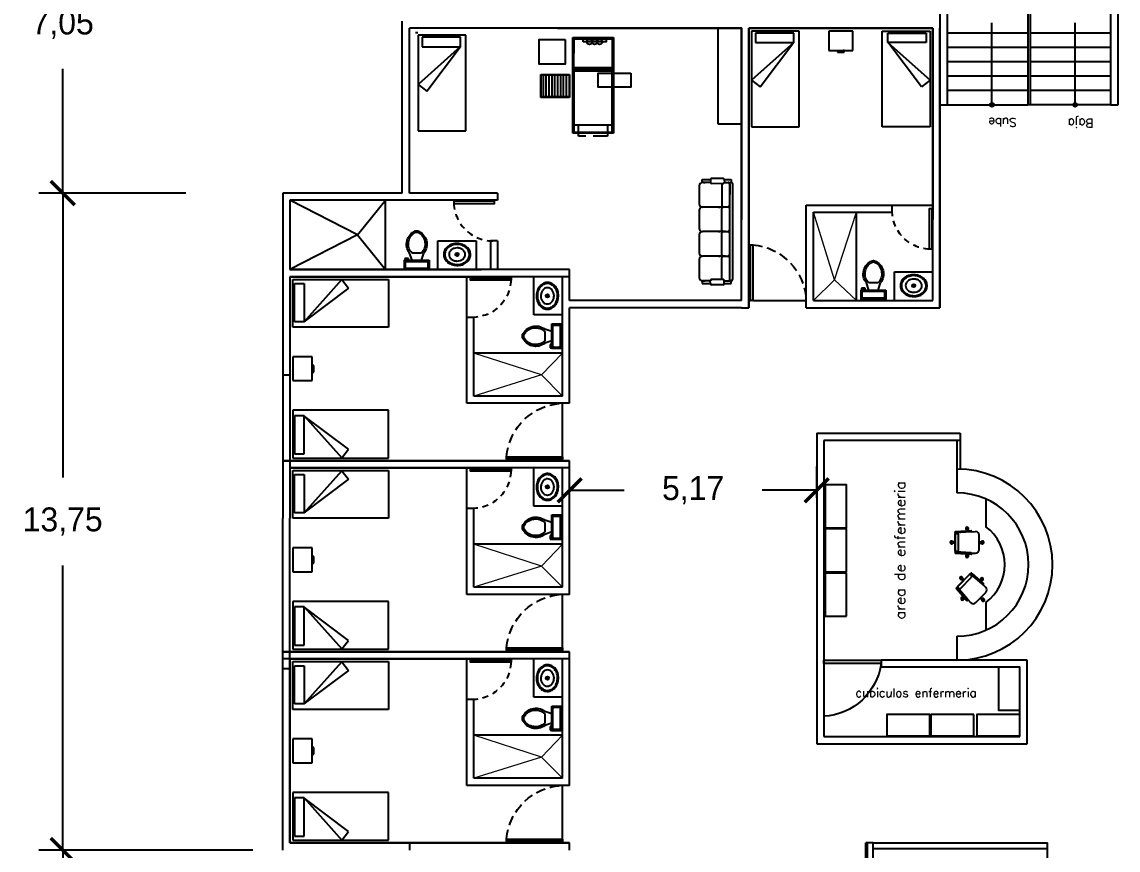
# Model space of a CAD drawing. Header units: millimetres. Extents: x -1615 to -538, y 177 to 397.
# Drawn here: x -1143.94 to -1121.01, y 237.26 to 254.6 of the extents above; entities that cross this region are included whole.
import ezdxf
from ezdxf.enums import TextEntityAlignment as Align

# ---------------------------------------------------------------- set-up
doc = ezdxf.new("R2010")
doc.units = ezdxf.units.MM
for name, pattern in [('HIDDEN', [0.375, 0.25, -0.125]), ('HIDDEN2', [0.1875, 0.125, -0.0625]), ('OCULTA2', [0.3, 0.2, -0.1])]:
    doc.linetypes.add(name, pattern=pattern)
for name, color, linetype in [('AUX', 8, 'Continuous'), ('CYAN', 4, 'Continuous'), ('ESCALERAS', 3, 'Continuous'), ('LOCALES', 2, 'Continuous'), ('MOB', 7, 'Continuous'), ('MUEB', 251, 'Continuous'), ('MUEBLES', 9, 'Continuous'), ('MURETE', 2, 'Continuous'), ('MUROS', 1, 'Continuous'), ('PTA', 2, 'Continuous'), ('TEX', 2, 'Continuous'), ('VENT', 4, 'Continuous'), ('VENTANAS', 4, 'Continuous')]:
    doc.layers.add(name, color=color, linetype=linetype)
doc.layers.add('venpu', color=7, linetype='Continuous', lineweight=15)
doc.styles.add('ROMANS', font='ROMANS.shx')
doc.styles.get("Standard").update_dxf_attribs({"font": 'stylu.ttf'})
doc.dimstyles.new('ISO-25', dxfattribs={"dimtxt": 0.5, "dimasz": 0.5, "dimexe": 0.5, "dimexo": 0.625, "dimtad": 0, "dimtih": 1, "dimtoh": 1, "dimtxsty": 'Standard', "dimblk": 'ARCHTICK', "dimcen": 2.5, "dimadec": 0, "dimazin": 0, "dimtfac": 1, "dimtmove": 0, "dimatfit": 3, "dimfxl": 0, "dimarcsym": 0})

# ---------------------------------------------------------------- blocks, each defined once
blk = doc.blocks.new('SILLA-1')
for p, q in [((-0.1, 0.244), (-0.189, 0.252)), ((-0.108, 0.254), (-0.108, 0.256)), ((-0.093, 0.239), (0.228, 0.195)), ((0.23, 0.225), (-0.091, 0.269)), ((-0.024, 0.26), (-0.021, 0.302)), ((-0.021, 0.302), (0.009, 0.3)), ((-0.017, 0.259), (-0.014, 0.302)), ((-0.002, 0.256), (0.001, 0.301)), ((0.006, 0.255), (0.009, 0.3)), ((-0.346, 0.052), (-0.348, 0.022)), ((-0.28, 0.024), (-0.348, 0.029)), ((-0.28, 0.017), (-0.348, 0.022)), ((-0.279, 0.04), (-0.347, 0.044)), ((-0.278, 0.047), (-0.346, 0.052)), ((-0.269, 0.182), (-0.29, -0.118)), ((0.167, 0.167), (0.144, -0.162)), ((0.217, 0.183), (0.188, 0.185)), ((0.213, -0.167), (0.236, 0.162)), ((0.215, -0.18), (0.24, 0.174)), ((0.228, 0.005), (0.296, 0)), ((0.229, 0.012), (0.297, 0.007)), ((0.239, 0.204), (0.239, 0.214)), ((0.297, 0.007), (0.295, -0.022)), ((-0.131, -0.202), (-0.22, -0.198)), ((-0.14, -0.211), (-0.14, -0.214)), ((0.199, -0.228), (-0.125, -0.228)), ((-0.123, -0.199), (0.201, -0.199)), ((-0.058, -0.228), (-0.06, -0.271)), ((-0.05, -0.228), (-0.053, -0.272)), ((-0.035, -0.228), (-0.038, -0.273)), ((-0.027, -0.228), (-0.031, -0.273)), ((0.192, -0.186), (0.163, -0.184)), ((0.21, -0.209), (0.21, -0.219)), ((0.227, -0.01), (0.295, -0.015)), ((0.227, -0.018), (0.295, -0.022)), ((-0.06, -0.271), (-0.031, -0.273))]:
    blk.add_line(p, q)
for points in [[(-0.376, 0.054), (-0.378, 0.024)], [(-0.278, 0.047), (-0.28, 0.017)], [(0.229, 0.012), (0.227, -0.018)]]:
    blk.add_lwpolyline(points)
for centre, radius, start, end in [((-0.194, 0.177), 0.075, 86.0766, 176.0766), ((-0.092, 0.253), 0.016, 86.0766, 176.0766), ((-0.092, 0.255), 0.016, 176.0766, 266.0766), ((-0.006, 0.301), 0.03, 296.0766, 236.0766), ((-0.006, 0.301), 0.0102, 356.0766, 176.0766), ((-0.347, 0.037), 0.03, 26.0766, 326.0766), ((-0.347, 0.037), 0.0102, 86.0766, 266.0766), ((0.187, 0.165), 0.02, 86.0766, 176.0766), ((0.216, 0.163), 0.02, 356.0766, 86.0766), ((0.218, 0.174), 0.0215, 359.1541, 79.6333), ((0.229, 0.205), 0.01, 266.0766, 356.0766), ((0.229, 0.215), 0.01, 356.0766, 86.0766), ((0.296, -0.007), 0.03, 206.0766, 146.0766), ((0.296, -0.007), 0.0102, 266.0766, 86.0766), ((-0.215, -0.123), 0.075, 176.0766, 266.0766), ((-0.124, -0.215), 0.016, 86.0766, 176.0766), ((-0.124, -0.212), 0.016, 176.0766, 266.0766), ((0.164, -0.164), 0.02, 176.0766, 266.0766), ((0.193, -0.166), 0.02, 266.0766, 356.0766), ((0.194, -0.177), 0.0215, 272.5199, 352.9991), ((0.2, -0.218), 0.01, 266.0766, 356.0766), ((0.2, -0.209), 0.01, 356.0766, 86.0766), ((-0.045, -0.272), 0.03, 116.0766, 56.0766), ((-0.045, -0.272), 0.0102, 176.0766, 356.0766)]:
    blk.add_arc(centre, radius, start, end)
blk = doc.blocks.new('Sink - Oval top')
for p, q in [((-1, 0), (1, 0)), ((0, 1), (0, -1))]:
    blk.add_line(p, q)
at = {"linetype": 'Continuous'}
for points in [[(-12.2, 0.4, 0.117634), (-11.5, -3.4, 0.104469), (-8.9, -6.8, 0.090016), (-5.1, -9.1, 0.08192), (-0.3, -10, 0.08192), (4.5, -9.4, 0.090016), (8.4, -7.4, 0.104469), (11.2, -4.1, 0.117634), (12.2, -0.4, 0.117634), (11.5, 3.4, 0.104469), (8.9, 6.8, 0.090016), (5.1, 9.1, 0.08192), (0.3, 10, 0.08192), (-4.5, 9.4, 0.090016), (-8.4, 7.4, 0.104469), (-11.2, 4.1, 0.117634)], [(-11.3, 0.2, 0.118622), (-10.5, -3.3, 0.104678), (-8.1, -6.4, 0.089562), (-4.5, -8.4, 0.081185), (-0.1, -9.2, 0.081185), (4.3, -8.5, 0.089562), (7.9, -6.6, 0.104678), (10.4, -3.5, 0.118622), (11.3, -0.2, 0.118622), (10.5, 3.3, 0.104678), (8.1, 6.4, 0.089562), (4.5, 8.4, 0.081185), (0.1, 9.2, 0.081185), (-4.3, 8.5, 0.089562), (-7.9, 6.6, 0.104678), (-10.4, 3.5, 0.118622)], [(-7.4, 0.1, 0.118283), (-6.9, -2.2, 0.104607), (-5.3, -4.2, 0.089718), (-3, -5.5, 0.081436), (-0.1, -6, 0.081436), (2.8, -5.6, 0.089718), (5.2, -4.3, 0.104607), (6.9, -2.3, 0.118283), (7.4, -0.1, 0.118283), (6.9, 2.2, 0.104607), (5.3, 4.2, 0.089718), (3, 5.5, 0.081436), (0.1, 6, 0.081436), (-2.8, 5.6, 0.089718), (-5.2, 4.3, 0.104607), (-6.9, 2.3, 0.118283)]]:
    blk.add_lwpolyline(points, format="xyb", close=True, dxfattribs=at)
for radius in [1.5, 1]:
    blk.add_circle((0, 0), radius)
blk = doc.blocks.new('Toilet - top')
for p, q in [((-10, -8.5), (-8, -8.5)), ((-10, -9.5), (-10, -8.5)), ((-8, -8.5), (-8, -8)), ((-7, -8), (-7, -9.5)), ((-4, -8), (-6, -14)), ((4, -8), (6, -14)), ((9.5, -6), (9.5, -2)), ((-7, -9.5), (-10, -9.5)), ((4, -14), (-4, -14))]:
    blk.add_line(p, q)
blk.add_lwpolyline([(10.5, -8), (10.5, 0), (-10.5, 0), (-10.5, -8)], close=True)
for points in [[(-9.5, -2), (-9.5, -6)], [(8.5, -1), (-8.5, -1)], [(-8.5, -7), (8.5, -7)]]:
    blk.add_lwpolyline(points)
for centre, radius, start, end in [((-8.62, -1.88), 0.884, 81.8699, 188.1301), ((-8.62, -6.12), 0.884, 171.8699, 278.1301), ((8.62, -1.88), 0.884, 351.8699, 98.1301), ((8.62, -6.12), 0.884, 261.8699, 8.1301), ((3.52, -21.58), 12.17, 141.46911, 247.97143), ((4.2, -21.82), 11.33, 136.36773, 238.94682), ((-3.52, -21.58), 12.17, 292.02843, 38.53071), ((-4.2, -21.82), 11.33, 301.05301, 43.63209), ((0, -27.88), 4, 245.73182, 294.26817), ((0, -29), 4, 254.86053, 285.13947)]:
    blk.add_arc(centre, radius, start, end)
blk = doc.blocks.new('A$C3FDD2C79')
at = {"layer": 'VENT'}
blk.add_line((0, 0.02), (0, 0), dxfattribs=at)
blk.add_lwpolyline([(0, 0.02), (0.85, 0.02), (0.85, 0.07), (0, 0.07)], close=True, dxfattribs=at)
at = {"layer": 'VENT', "linetype": 'HIDDEN2'}
blk.add_arc((0.035, 0.036), 0.815, 2.3785, 92.4407, dxfattribs=at)
blk = doc.blocks.new('A$C42181B83')
at = {"layer": 'VENT'}
blk.add_line((0, 0), (0, 0.03), dxfattribs=at)
blk.add_lwpolyline([(0, 0.03), (1.17, 0.03), (1.17, 0.08), (0, 0.08)], close=True, dxfattribs=at)
at = {"layer": 'VENT', "linetype": 'OCULTA2'}
blk.add_arc((-0.051, -0.024), 1.225, 4.8759, 87.6257, dxfattribs=at)
blk = doc.blocks.new('MESEXP')
for p, q in [((-0.825, -0.35), (-0.825, 0.35)), ((-0.825, 0.35), (0.825, 0.35)), ((-0.679, 0.35), (-0.679, -0.35)), ((0.825, 0.35), (0.825, -0.35)), ((0.825, -0.35), (-0.825, -0.35))]:
    blk.add_line(p, q)
at = {"linetype": 'HIDDEN'}
blk.add_lwpolyline([(-0.679, -0.25), (-0.879, -0.25), (-0.879, 0.25), (-0.679, 0.25)], dxfattribs=at)
for points in [[(-0.805, -0.33), (0.245, -0.33), (0.245, 0.33), (-0.805, 0.33)], [(0.305, -0.33), (0.305, 0.33), (0.805, 0.33), (0.805, -0.33)], [(0.754, 0.174), (0.822, 0.174), (0.822, -0.224), (0.754, -0.224)]]:
    blk.add_lwpolyline(points, close=True)
blk.add_lwpolyline([(0.285, -0.35), (0.265, -0.35), (0.265, 0.35), (0.285, 0.35), (0.285, -0.35)])
for centre in [(0.754, 0.063), (0.754, -0.025), (0.754, -0.113)]:
    blk.add_circle(centre, 0.046)
blk = doc.blocks.new('3520105')
at = {"layer": 'MOB'}
for p, q in [((-0.195, -0.262), (-0.195, 0.238)), ((-0.195, 0.238), (0.205, 0.238)), ((-0.185, -0.002), (-0.185, 0.228)), ((-0.185, 0.228), (0.195, 0.228)), ((0.195, 0.198), (-0.185, 0.198)), ((0.195, 0.228), (0.195, -0.002)), ((0.205, 0.238), (0.205, -0.262)), ((0.195, 0.148), (-0.185, 0.148)), ((0.195, 0.098), (-0.185, 0.098)), ((0.195, 0.048), (-0.185, 0.048)), ((0.195, -0.002), (-0.185, -0.002)), ((-0.185, -0.252), (-0.185, -0.022)), ((0.195, -0.052), (-0.185, -0.052)), ((0.195, -0.102), (-0.185, -0.102)), ((0.195, -0.152), (-0.185, -0.152)), ((0.195, -0.022), (0.195, -0.252)), ((0.205, -0.002), (0.205, -0.002)), ((0.205, -0.022), (0.205, -0.022)), ((0.205, -0.262), (-0.195, -0.262)), ((0.195, -0.202), (-0.185, -0.202)), ((0.195, -0.252), (-0.185, -0.252))]:
    blk.add_line(p, q, dxfattribs=at)
blk = doc.blocks.new('SILLON4')
at = {"layer": 'MOB'}
for p, q in [((0.609, 1.016), (0.262, 0.867)), ((0.719, 0.998), (0.696, 0.988)), ((0.706, 0.964), (0.699, 0.98)), ((0.763, 0.83), (0.706, 0.964)), ((0.706, 0.964), (0.72, 0.932)), ((0.763, 0.83), (0.706, 0.964)), ((0.719, 0.998), (0.751, 1.012)), ((0.751, 1.012), (0.818, 0.854)), ((0.136, 0.814), (-0.211, 0.665)), ((0.414, 0.34), (0.226, 0.778)), ((0.436, 0.289), (0.226, 0.777)), ((0.844, 0.576), (0.75, 0.797)), ((0.818, 0.854), (0.763, 0.83)), ((0.947, 0.62), (0.852, 0.84)), ((-0.337, 0.611), (-0.684, 0.462)), ((-0.059, 0.137), (-0.247, 0.575)), ((0.358, 0.471), (0.37, 0.443)), ((0.825, 0.6), (0.415, 0.424)), ((0.933, 0.586), (0.878, 0.562)), ((0.878, 0.562), (0.909, 0.492)), ((0.909, 0.491), (0.936, 0.428)), ((0.933, 0.586), (0.991, 0.452)), ((-0.81, 0.408), (-1.156, 0.26)), ((-0.81, 0.408), (-1.156, 0.26)), ((0.922, 0.396), (-0.922, -0.396)), ((-0.684, 0.29), (-0.72, 0.372)), ((-0.531, -0.066), (-0.696, 0.317)), ((-0.115, 0.268), (-0.103, 0.24)), ((0.898, 0.451), (-0.061, 0.038)), ((0.352, 0.398), (-0.058, 0.222)), ((0.397, 0.38), (0.436, 0.29)), ((0.891, 0.446), (0.481, 0.271)), ((0.991, 0.452), (0.936, 0.428)), ((-1.219, 0.167), (-1.251, 0.154)), ((-1.251, 0.154), (-1.183, -0.004)), ((-1.219, 0.167), (-1.196, 0.177)), ((-1.185, 0.154), (-1.192, 0.169)), ((-1.157, 0.087), (-1.192, 0.169)), ((-1.128, 0.02), (-1.185, 0.154)), ((-1.185, 0.154), (-1.172, 0.121)), ((-1.183, -0.004), (-1.128, 0.02)), ((-1, -0.214), (-1.094, 0.006)), ((-0.041, 0.047), (-0.945, -0.341)), ((-0.588, 0.065), (-0.576, 0.037)), ((-0.121, 0.195), (-0.531, 0.019)), ((-0.076, 0.177), (-0.037, 0.087)), ((-1.102, -0.258), (-1.197, -0.038)), ((-0.594, -0.008), (-1.013, -0.188)), ((-0.549, -0.026), (-0.51, -0.116)), ((-0.464, -0.135), (-0.534, -0.165)), ((-1.068, -0.272), (-1.013, -0.248)), ((-1.068, -0.272), (-1.011, -0.406)), ((-1.013, -0.248), (-0.955, -0.383)), ((-1.012, -0.251), (-0.979, -0.328)), ((-1.011, -0.406), (-0.956, -0.382)), ((-0.956, -0.382), (-0.959, -0.375))]:
    blk.add_line(p, q, dxfattribs=at)
for centre, radius, start, end in [((0.636, 0.953), 0.0686, 23.2236, 113.2236), ((0.163, 0.751), 0.0686, 23.2236, 113.2236), ((0.163, 0.751), 0.0686, 23.2236, 113.2236), ((0.289, 0.804), 0.0686, 113.2236, 203.2236), ((0.773, 0.807), 0.0257, 113.2236, 203.2236), ((0.829, 0.83), 0.0257, 23.2236, 113.2236), ((-0.656, 0.399), 0.0686, 113.2236, 203.2236), ((-0.31, 0.548), 0.0686, 23.2236, 113.2236), ((-0.31, 0.548), 0.0686, 23.2236, 113.2236), ((-0.184, 0.602), 0.0686, 113.2236, 203.2236), ((0.868, 0.586), 0.0257, 203.2236, 293.2236), ((0.877, 0.478), 0.0343, 293.2236, 23.2236), ((0.923, 0.61), 0.0257, 293.2236, 23.2236), ((-1.129, 0.197), 0.0686, 113.2236, 203.2236), ((-0.783, 0.345), 0.0686, 23.2236, 113.2236), ((-0.783, 0.345), 0.0686, 23.2236, 113.2236), ((0.365, 0.366), 0.0343, 23.2236, 113.2236), ((0.429, 0.392), 0.0343, 113.2236, 203.2236), ((0.404, 0.276), 0.0343, 293.2236, 23.2236), ((0.467, 0.302), 0.0343, 203.2236, 293.2236), ((0.908, 0.427), 0.0257, 23.2236, 113.2236), ((0.912, 0.419), 0.0257, 293.2236, 23.2236), ((-1.118, -0.004), 0.0257, 23.2236, 113.2236), ((-0.517, -0.012), 0.0343, 113.2236, 203.2236), ((-0.107, 0.163), 0.0343, 23.2236, 113.2236), ((-0.044, 0.19), 0.0343, 113.2236, 203.2236), ((-0.069, 0.073), 0.0343, 293.2236, 23.2236), ((-0.006, 0.1), 0.0343, 203.2236, 293.2236), ((-1.173, -0.028), 0.0257, 113.2236, 203.2236), ((-1.023, -0.224), 0.0257, 293.2236, 23.2236), ((-0.58, -0.039), 0.0343, 23.2236, 113.2236), ((-0.541, -0.13), 0.0343, 293.2236, 23.2236), ((-0.478, -0.103), 0.0343, 203.2236, 293.2236), ((-1.078, -0.248), 0.0257, 203.2236, 293.2236), ((-0.955, -0.318), 0.0257, 203.2236, 293.2236), ((-0.935, -0.365), 0.0257, 113.2236, 203.2236), ((-0.932, -0.372), 0.0257, 203.2236, 293.2236)]:
    blk.add_arc(centre, radius, start, end, dxfattribs=at)
blk = doc.blocks.new('A$C63B07002')
at = {"layer": 'MOB', "xscale": -1, "rotation": 51.18713273036943}
blk.add_blockref('SILLON4', (1.259, 0.489), dxfattribs=at)
blk = doc.blocks.new('_ArchTick')
at = {"color": 0, "linetype": 'ByBlock', "const_width": 0.15}
blk.add_lwpolyline([(-0.5, -0.5), (0.5, 0.5)], dxfattribs=at)
blk = doc.blocks.new('*D288')
at = {"color": 0, "lineweight": -2}
for p, q in [((-1143.307, 258.064), (-1143.589, 258.064)), ((-1143.089, 258.064), (-1143.089, 255.461)), ((-1143.089, 251.014), (-1143.089, 253.617)), ((-1140.514, 251.014), (-1143.589, 251.014))]:
    blk.add_line(p, q, dxfattribs=at)
at = {"layer": 'Defpoints', "color": 0}
for p in [(-1142.682, 258.064), (-1143.089, 251.014), (-1139.889, 251.014)]:
    blk.add_point(p, dxfattribs=at)
at = {"color": 0, "lineweight": -2, "xscale": 0.5, "yscale": 0.5, "zscale": 0.5}
for p, rotation in [((-1143.089, 258.064), 90), ((-1143.089, 251.014), 270)]:
    blk.add_blockref('_ArchTick', p, dxfattribs=dict(at, rotation=rotation))
at = {"color": 0, "insert": (-1143.089, 254.539), "char_height": 0.5, "attachment_point": 5}
blk.add_mtext('7,05', dxfattribs=at)
blk = doc.blocks.new('*D289')
at = {"color": 0, "lineweight": -2}
for p, q in [((-1140.514, 251.014), (-1143.589, 251.014)), ((-1143.089, 251.014), (-1143.089, 245.059)), ((-1143.089, 237.264), (-1143.089, 243.219)), ((-1139.11, 237.264), (-1143.589, 237.264))]:
    blk.add_line(p, q, dxfattribs=at)
at = {"layer": 'Defpoints', "color": 0}
for p in [(-1139.889, 251.014), (-1143.089, 237.264), (-1138.485, 237.264)]:
    blk.add_point(p, dxfattribs=at)
at = {"color": 0, "lineweight": -2, "xscale": 0.5, "yscale": 0.5, "zscale": 0.5}
for p, rotation in [((-1143.089, 251.014), 90), ((-1143.089, 237.264), 270)]:
    blk.add_blockref('_ArchTick', p, dxfattribs=dict(at, rotation=rotation))
at = {"color": 0, "insert": (-1143.089, 244.139), "char_height": 0.5, "attachment_point": 5}
blk.add_mtext('13,75', dxfattribs=at)
blk = doc.blocks.new('*D290')
at = {"color": 0, "lineweight": -2}
for p, q in [((-1139.11, 237.264), (-1143.589, 237.264)), ((-1143.089, 237.264), (-1143.089, 236.368)), ((-1143.089, 233.633), (-1143.089, 234.528)), ((-1141.61, 233.633), (-1143.589, 233.633))]:
    blk.add_line(p, q, dxfattribs=at)
at = {"layer": 'Defpoints', "color": 0}
for p in [(-1138.485, 237.264), (-1143.089, 233.633), (-1140.985, 233.633)]:
    blk.add_point(p, dxfattribs=at)
at = {"color": 0, "lineweight": -2, "xscale": 0.5, "yscale": 0.5, "zscale": 0.5}
for p, rotation in [((-1143.089, 237.264), 90), ((-1143.089, 233.633), 270)]:
    blk.add_blockref('_ArchTick', p, dxfattribs=dict(at, rotation=rotation))
at = {"color": 0, "insert": (-1143.089, 235.448), "char_height": 0.5, "attachment_point": 5}
blk.add_mtext('3,63', dxfattribs=at)
blk = doc.blocks.new('*D312')
at = {"color": 0, "lineweight": -2}
for p, q in [((-1132.485, 244.64), (-1132.485, 245.294)), ((-1127.316, 244.64), (-1127.316, 245.294)), ((-1132.485, 244.794), (-1131.342, 244.794)), ((-1127.316, 244.794), (-1128.459, 244.794))]:
    blk.add_line(p, q, dxfattribs=at)
at = {"layer": 'Defpoints', "color": 0}
for p in [(-1127.316, 244.794), (-1132.485, 244.015), (-1127.316, 244.015)]:
    blk.add_point(p, dxfattribs=at)
at = {"color": 0, "lineweight": -2, "xscale": 0.5, "yscale": 0.5, "zscale": 0.5, "rotation": 180}
blk.add_blockref('_ArchTick', (-1132.485, 244.794), dxfattribs=at)
at = {"color": 0, "lineweight": -2, "xscale": 0.5, "yscale": 0.5, "zscale": 0.5}
blk.add_blockref('_ArchTick', (-1127.316, 244.794), dxfattribs=at)
at = {"color": 0, "insert": (-1129.901, 244.794), "char_height": 0.5, "attachment_point": 5}
blk.add_mtext('5,17', dxfattribs=at)

msp = doc.modelspace()

# ---------------------------------------------------------------- linework, layer by layer
for p, q in [((-1125.737, 250.764), (-1124.887, 250.764)), ((-1134.635, 248.414), (-1134.635, 249.264)), ((-1128.654, 248.764), (-1127.531, 248.764)), ((-1132.635, 245.496), (-1132.635, 246.619)), ((-1124.383, 245.839), (-1124.383, 245.239)), ((-1124.313, 245.839), (-1124.313, 245.239)), ((-1134.635, 244.414), (-1134.635, 245.264)), ((-1124.383, 245.239), (-1124.383, 244.739)), ((-1123.775, 244.61), (-1123.775, 244.033)), ((-1132.635, 241.496), (-1132.635, 242.619)), ((-1123.775, 242.445), (-1123.775, 241.868)), ((-1124.383, 241.739), (-1124.383, 241.239)), ((-1134.635, 240.414), (-1134.635, 241.264)), ((-1132.635, 237.496), (-1132.635, 238.619))]:
    msp.add_line(p, q)
for radius, start, end in [(2, 270, 90), (1.5, 270, 90), (1, 307.4412, 52.5588)]:
    msp.add_arc((-1124.383, 243.239), radius, start, end)
at = {"layer": 'AUX'}
for p, q in [((-1123.649, 252.862), (-1123.649, 254.581)), ((-1121.911, 252.862), (-1121.911, 254.581)), ((-1121.162, 254.362), (-1122.849, 254.362)), ((-1121.162, 254.062), (-1122.849, 254.062)), ((-1121.162, 253.762), (-1122.849, 253.762)), ((-1121.162, 253.462), (-1122.849, 253.462)), ((-1121.162, 253.162), (-1122.849, 253.162)), ((-1121.162, 252.862), (-1122.849, 252.862))]:
    msp.add_line(p, q, dxfattribs=at)
at = {"layer": 'AUX', "linetype": 'Continuous'}
for p, q in [((-1122.899, 254.362), (-1124.587, 254.362)), ((-1122.899, 254.062), (-1124.587, 254.062)), ((-1122.899, 253.762), (-1124.587, 253.762)), ((-1122.899, 253.462), (-1124.587, 253.462)), ((-1122.899, 253.162), (-1124.587, 253.162)), ((-1124.587, 252.862), (-1122.899, 252.862))]:
    msp.add_line(p, q, dxfattribs=at)
at = {"layer": 'CYAN'}
msp.add_line((-1122.485, 232.064), (-1122.485, 237.414), dxfattribs=at)
at = {"layer": 'ESCALERAS'}
msp.add_line((-1126.26, 237.414), (-1126.26, 232.064), dxfattribs=at)
at = {"layer": 'MOB'}
for q in [(-1138.335, 250.864), (-1136.335, 250.864), (-1138.335, 249.414), (-1136.335, 249.414)]:
    msp.add_line((-1136.92, 250.139), q, dxfattribs=at)
for points in [[(-1129.387, 252.464), (-1128.887, 252.464), (-1128.887, 254.464), (-1129.387, 254.464)], [(-1126.692, 244.01), (-1126.692, 244.91), (-1127.142, 244.91), (-1127.142, 244.01)], [(-1126.692, 243.085), (-1126.692, 243.985), (-1127.142, 243.985), (-1127.142, 243.085)], [(-1126.692, 242.16), (-1126.692, 243.06), (-1127.142, 243.06), (-1127.142, 242.16)], [(-1123.066, 240.189), (-1123.066, 241.089), (-1123.516, 241.089), (-1123.516, 240.189)], [(-1124.951, 240.104), (-1125.851, 240.104), (-1125.851, 239.654), (-1124.951, 239.654)], [(-1124.026, 240.104), (-1124.926, 240.104), (-1124.926, 239.654), (-1124.026, 239.654)], [(-1123.066, 240.104), (-1123.966, 240.104), (-1123.966, 239.654), (-1123.066, 239.654)]]:
    msp.add_lwpolyline(points, close=True, dxfattribs=at)
at = {"layer": 'MUEB'}
for p, q in [((-1135.654, 254.318), (-1135.654, 252.318)), ((-1134.654, 254.318), (-1135.654, 254.318)), ((-1134.654, 252.318), (-1134.654, 254.318)), ((-1128.68, 254.404), (-1128.68, 252.404)), ((-1127.68, 254.404), (-1128.68, 254.404)), ((-1128.594, 254.365), (-1128.594, 254.165)), ((-1127.794, 254.365), (-1128.594, 254.365)), ((-1127.794, 254.165), (-1127.794, 254.365)), ((-1127.68, 252.404), (-1127.68, 254.404)), ((-1127.062, 254.402), (-1127.062, 254.002)), ((-1127.062, 254.402), (-1127.062, 254.002)), ((-1126.562, 254.402), (-1127.062, 254.402)), ((-1126.562, 254.002), (-1126.562, 254.402)), ((-1125.943, 252.404), (-1125.943, 254.404)), ((-1125.943, 254.404), (-1124.943, 254.404)), ((-1125.829, 254.165), (-1125.829, 254.365)), ((-1125.829, 254.365), (-1125.029, 254.365)), ((-1125.029, 254.365), (-1125.029, 254.165)), ((-1124.943, 254.404), (-1124.943, 252.404)), ((-1134.77, 254.08), (-1135.652, 253.289)), ((-1135.568, 254.279), (-1135.568, 254.079)), ((-1134.768, 254.279), (-1135.568, 254.279)), ((-1135.568, 254.079), (-1134.768, 254.079)), ((-1135.472, 253.15), (-1134.769, 254.084)), ((-1134.768, 254.079), (-1134.768, 254.279)), ((-1127.796, 254.166), (-1128.678, 253.375)), ((-1128.594, 254.165), (-1127.794, 254.165)), ((-1128.498, 253.236), (-1127.795, 254.171)), ((-1125.029, 254.165), (-1125.829, 254.165)), ((-1125.125, 253.236), (-1125.828, 254.171)), ((-1125.827, 254.166), (-1124.945, 253.375)), ((-1127.062, 254.002), (-1126.882, 254.002)), ((-1127.062, 254.002), (-1126.562, 254.002)), ((-1126.882, 254.002), (-1126.882, 253.962)), ((-1126.882, 253.962), (-1126.742, 253.962)), ((-1126.862, 253.982), (-1126.862, 254.002)), ((-1126.762, 253.982), (-1126.862, 253.982)), ((-1126.762, 254.002), (-1126.762, 253.982)), ((-1126.742, 254.002), (-1126.762, 254.002)), ((-1126.742, 253.962), (-1126.742, 254.002)), ((-1128.678, 253.375), (-1128.498, 253.236)), ((-1124.945, 253.375), (-1125.125, 253.236)), ((-1135.652, 253.289), (-1135.472, 253.15)), ((-1135.654, 252.318), (-1134.654, 252.318)), ((-1128.68, 252.404), (-1127.68, 252.404)), ((-1124.943, 252.404), (-1125.943, 252.404)), ((-1135.239, 250.017), (-1134.439, 250.017)), ((-1135.239, 249.417), (-1135.239, 250.017)), ((-1134.439, 250.017), (-1134.439, 249.414)), ((-1133.235, 248.464), (-1133.235, 249.264)), ((-1125.687, 249.364), (-1124.887, 249.364)), ((-1125.687, 248.764), (-1125.687, 249.364)), ((-1138.275, 249.208), (-1136.275, 249.208)), ((-1138.275, 248.208), (-1138.275, 249.208)), ((-1138.236, 249.122), (-1138.036, 249.122)), ((-1138.236, 248.322), (-1138.236, 249.122)), ((-1137.107, 249.025), (-1138.042, 248.322)), ((-1138.038, 248.323), (-1137.246, 249.205)), ((-1138.036, 249.122), (-1138.036, 248.322)), ((-1137.246, 249.205), (-1137.107, 249.025)), ((-1136.275, 249.208), (-1136.275, 248.208)), ((-1132.635, 248.464), (-1133.235, 248.464)), ((-1136.275, 248.208), (-1138.275, 248.208)), ((-1138.036, 248.322), (-1138.236, 248.322)), ((-1137.873, 247.589), (-1138.273, 247.589)), ((-1138.273, 247.589), (-1138.273, 247.089)), ((-1137.873, 247.089), (-1137.873, 247.589)), ((-1137.873, 247.409), (-1137.873, 247.389)), ((-1137.833, 247.409), (-1137.873, 247.409)), ((-1137.873, 247.389), (-1137.853, 247.389)), ((-1137.853, 247.289), (-1137.873, 247.289)), ((-1137.873, 247.269), (-1137.833, 247.269)), ((-1137.873, 247.089), (-1137.873, 247.269)), ((-1137.853, 247.389), (-1137.853, 247.289)), ((-1137.833, 247.269), (-1137.833, 247.409)), ((-1138.273, 247.089), (-1137.873, 247.089)), ((-1138.273, 247.089), (-1137.873, 247.089)), ((-1136.275, 246.47), (-1138.275, 246.47)), ((-1138.275, 246.47), (-1138.275, 245.47)), ((-1138.036, 246.356), (-1138.236, 246.356)), ((-1138.236, 246.356), (-1138.236, 245.556)), ((-1137.107, 245.652), (-1138.042, 246.356)), ((-1138.038, 246.355), (-1137.246, 245.473)), ((-1138.036, 245.556), (-1138.036, 246.356)), ((-1136.275, 245.47), (-1136.275, 246.47)), ((-1137.246, 245.473), (-1137.107, 245.652)), ((-1138.275, 245.47), (-1136.275, 245.47)), ((-1138.236, 245.556), (-1138.036, 245.556)), ((-1138.275, 245.208), (-1136.275, 245.208)), ((-1138.275, 244.208), (-1138.275, 245.208)), ((-1138.236, 245.122), (-1138.036, 245.122)), ((-1138.236, 244.322), (-1138.236, 245.122)), ((-1138.038, 244.323), (-1137.246, 245.205)), ((-1138.036, 245.122), (-1138.036, 244.322)), ((-1137.246, 245.205), (-1137.107, 245.025)), ((-1136.275, 245.208), (-1136.275, 244.208)), ((-1133.235, 244.464), (-1133.235, 245.264)), ((-1137.107, 245.025), (-1138.042, 244.322)), ((-1132.635, 244.464), (-1133.235, 244.464)), ((-1136.275, 244.208), (-1138.275, 244.208)), ((-1138.036, 244.322), (-1138.236, 244.322)), ((-1137.873, 243.589), (-1138.273, 243.589)), ((-1138.273, 243.589), (-1138.273, 243.089)), ((-1137.873, 243.089), (-1137.873, 243.589)), ((-1137.873, 243.409), (-1137.873, 243.389)), ((-1137.833, 243.409), (-1137.873, 243.409)), ((-1137.873, 243.389), (-1137.853, 243.389)), ((-1137.853, 243.289), (-1137.873, 243.289)), ((-1137.853, 243.389), (-1137.853, 243.289)), ((-1137.833, 243.269), (-1137.833, 243.409)), ((-1138.273, 243.089), (-1137.873, 243.089)), ((-1138.273, 243.089), (-1137.873, 243.089)), ((-1137.873, 243.269), (-1137.833, 243.269)), ((-1137.873, 243.089), (-1137.873, 243.269)), ((-1136.275, 242.47), (-1138.275, 242.47)), ((-1138.275, 242.47), (-1138.275, 241.47)), ((-1136.275, 241.47), (-1136.275, 242.47)), ((-1138.036, 242.356), (-1138.236, 242.356)), ((-1138.236, 242.356), (-1138.236, 241.556)), ((-1137.107, 241.652), (-1138.042, 242.356)), ((-1138.038, 242.355), (-1137.246, 241.473)), ((-1138.036, 241.556), (-1138.036, 242.356)), ((-1138.275, 241.47), (-1136.275, 241.47)), ((-1138.236, 241.556), (-1138.036, 241.556)), ((-1137.246, 241.473), (-1137.107, 241.652)), ((-1133.235, 240.464), (-1133.235, 241.264)), ((-1138.275, 241.208), (-1136.275, 241.208)), ((-1138.275, 240.208), (-1138.275, 241.208)), ((-1138.236, 241.122), (-1138.036, 241.122)), ((-1138.236, 240.322), (-1138.236, 241.122)), ((-1137.107, 241.025), (-1138.042, 240.322)), ((-1138.038, 240.323), (-1137.246, 241.205)), ((-1138.036, 241.122), (-1138.036, 240.322)), ((-1137.246, 241.205), (-1137.107, 241.025)), ((-1136.275, 241.208), (-1136.275, 240.208)), ((-1138.036, 240.322), (-1138.236, 240.322)), ((-1132.635, 240.464), (-1133.235, 240.464)), ((-1136.275, 240.208), (-1138.275, 240.208)), ((-1137.873, 239.589), (-1138.273, 239.589)), ((-1138.273, 239.589), (-1138.273, 239.089)), ((-1137.873, 239.089), (-1137.873, 239.589)), ((-1137.873, 239.409), (-1137.873, 239.389)), ((-1137.833, 239.409), (-1137.873, 239.409)), ((-1137.873, 239.389), (-1137.853, 239.389)), ((-1137.853, 239.389), (-1137.853, 239.289)), ((-1137.833, 239.269), (-1137.833, 239.409)), ((-1137.853, 239.289), (-1137.873, 239.289)), ((-1137.873, 239.269), (-1137.833, 239.269)), ((-1137.873, 239.089), (-1137.873, 239.269)), ((-1138.273, 239.089), (-1137.873, 239.089)), ((-1138.273, 239.089), (-1137.873, 239.089)), ((-1136.275, 238.47), (-1138.275, 238.47)), ((-1138.275, 238.47), (-1138.275, 237.47)), ((-1136.275, 237.47), (-1136.275, 238.47)), ((-1138.036, 238.356), (-1138.236, 238.356)), ((-1138.236, 238.356), (-1138.236, 237.556)), ((-1137.107, 237.652), (-1138.042, 238.356)), ((-1138.038, 238.355), (-1137.246, 237.473)), ((-1138.036, 237.556), (-1138.036, 238.356)), ((-1138.236, 237.556), (-1138.036, 237.556)), ((-1137.246, 237.473), (-1137.107, 237.652)), ((-1138.275, 237.47), (-1136.275, 237.47))]:
    msp.add_line(p, q, dxfattribs=at)
at = {"layer": 'MUEBLES'}
for points in [[(-1132.575, 254.228), (-1132.575, 253.714), (-1133.12, 253.714), (-1133.12, 254.228)], [(-1131.203, 253.528), (-1131.203, 253.23), (-1131.887, 253.23), (-1131.887, 253.528)]]:
    msp.add_lwpolyline(points, close=True, dxfattribs=at)
msp.add_lwpolyline([(-1125.969, 241.17), (-1127.166, 241.17), (-1127.166, 241.239), (-1125.969, 241.239), (-1125.969, 241.17, -0.360198), (-1127.166, 240.064, -0.414214)], format="xyb", dxfattribs=at)
at = {"layer": 'MURETE'}
for p, q in [((-1122.899, 256.162), (-1122.899, 252.862)), ((-1122.849, 256.162), (-1122.849, 252.862)), ((-1122.849, 252.862), (-1122.899, 252.862))]:
    msp.add_line(p, q, dxfattribs=at)
at = {"layer": 'MUROS'}
for p, q in [((-1124.737, 258.214), (-1124.737, 252.862)), ((-1124.587, 258.064), (-1124.587, 252.862)), ((-1121.162, 252.862), (-1121.162, 257.937)), ((-1121.012, 252.862), (-1121.012, 257.937)), ((-1135.985, 251.014), (-1135.985, 254.614)), ((-1128.887, 254.464), (-1135.835, 254.464)), ((-1135.835, 251.014), (-1135.835, 254.464)), ((-1135.71, 254.378), (-1135.66, 254.378)), ((-1135.71, 254.378), (-1135.66, 254.378)), ((-1132.737, 254.464), (-1128.887, 254.464)), ((-1132.737, 254.464), (-1128.887, 254.464)), ((-1132.737, 254.464), (-1128.887, 254.464)), ((-1128.887, 254.464), (-1128.887, 250.464)), ((-1128.887, 248.764), (-1128.887, 254.464)), ((-1128.887, 248.764), (-1128.887, 254.464)), ((-1128.887, 254.464), (-1128.887, 250.464)), ((-1128.887, 248.764), (-1128.887, 254.464)), ((-1128.887, 248.764), (-1128.887, 254.464)), ((-1128.737, 254.464), (-1128.687, 254.464)), ((-1128.737, 254.464), (-1124.887, 254.464)), ((-1128.737, 254.464), (-1128.687, 254.464)), ((-1128.737, 254.464), (-1128.737, 248.614)), ((-1124.887, 254.464), (-1128.737, 254.464)), ((-1128.737, 248.614), (-1128.737, 254.464)), ((-1124.887, 254.464), (-1124.887, 250.464)), ((-1124.887, 248.764), (-1124.887, 254.464)), ((-1124.887, 248.764), (-1124.887, 254.464)), ((-1124.737, 254.464), (-1124.737, 248.614)), ((-1124.737, 248.614), (-1124.737, 254.464)), ((-1124.737, 252.862), (-1124.587, 252.862)), ((-1121.162, 252.862), (-1121.012, 252.862)), ((-1135.985, 251.014), (-1138.485, 251.014)), ((-1138.485, 251.014), (-1138.485, 247.214)), ((-1133.991, 250.864), (-1138.335, 250.864)), ((-1138.335, 250.864), (-1138.335, 249.414)), ((-1136.335, 249.414), (-1136.335, 250.864)), ((-1133.991, 251.014), (-1135.835, 251.014)), ((-1133.991, 251.014), (-1133.991, 250.864)), ((-1127.534, 250.614), (-1127.534, 250.764)), ((-1127.534, 250.764), (-1125.737, 250.764)), ((-1125.737, 250.614), (-1125.737, 250.764)), ((-1127.534, 248.614), (-1127.534, 250.614)), ((-1127.384, 250.614), (-1125.737, 250.614)), ((-1127.384, 248.764), (-1127.384, 250.614)), ((-1126.484, 248.764), (-1126.484, 250.614)), ((-1134.141, 250.013), (-1134.141, 249.414)), ((-1133.991, 250.013), (-1134.141, 250.013)), ((-1133.991, 250.013), (-1133.991, 249.414)), ((-1138.335, 249.414), (-1134.335, 249.414)), ((-1132.635, 249.414), (-1138.335, 249.414)), ((-1132.485, 249.414), (-1138.335, 249.414)), ((-1138.335, 249.264), (-1138.335, 247.214)), ((-1138.335, 249.264), (-1134.335, 249.264)), ((-1132.635, 249.264), (-1138.335, 249.264)), ((-1132.485, 249.264), (-1138.335, 249.264)), ((-1132.635, 246.766), (-1132.635, 249.264)), ((-1132.485, 248.764), (-1132.485, 249.414)), ((-1128.887, 248.764), (-1132.485, 248.764)), ((-1132.485, 246.616), (-1132.485, 248.614)), ((-1128.887, 248.614), (-1132.485, 248.614)), ((-1128.887, 248.614), (-1128.737, 248.614)), ((-1127.534, 248.614), (-1124.737, 248.614)), ((-1127.384, 248.764), (-1124.887, 248.764)), ((-1134.485, 248.414), (-1134.635, 248.414)), ((-1134.635, 246.616), (-1134.635, 248.414)), ((-1134.485, 246.766), (-1134.485, 248.414)), ((-1132.635, 247.666), (-1134.485, 247.666)), ((-1132.635, 246.766), (-1134.485, 246.766)), ((-1134.485, 246.616), (-1134.635, 246.616)), ((-1132.485, 246.616), (-1134.485, 246.616)), ((-1127.316, 245.991), (-1127.316, 239.491)), ((-1127.316, 245.991), (-1124.313, 245.991)), ((-1127.166, 245.839), (-1127.166, 243.389)), ((-1124.313, 245.839), (-1127.166, 245.839)), ((-1127.166, 245.839), (-1127.166, 239.641)), ((-1124.313, 245.991), (-1124.313, 245.839)), ((-1138.485, 245.414), (-1132.485, 245.414)), ((-1132.485, 245.414), (-1138.485, 245.414)), ((-1132.485, 245.414), (-1138.485, 245.414)), ((-1138.485, 245.414), (-1132.485, 245.414)), ((-1132.485, 245.414), (-1138.485, 245.414)), ((-1138.335, 245.414), (-1134.335, 245.414)), ((-1132.635, 245.414), (-1138.335, 245.414)), ((-1138.335, 245.414), (-1132.485, 245.414)), ((-1132.485, 245.414), (-1138.335, 245.414)), ((-1132.485, 242.616), (-1132.485, 245.414)), ((-1138.335, 245.264), (-1134.335, 245.264)), ((-1132.635, 245.264), (-1138.335, 245.264)), ((-1132.485, 245.264), (-1138.335, 245.264)), ((-1132.635, 242.766), (-1132.635, 245.264)), ((-1134.485, 244.414), (-1134.635, 244.414)), ((-1134.635, 242.616), (-1134.635, 244.414)), ((-1134.485, 242.766), (-1134.485, 244.414)), ((-1132.635, 243.666), (-1134.485, 243.666)), ((-1134.485, 242.616), (-1134.635, 242.616)), ((-1132.635, 242.766), (-1134.485, 242.766)), ((-1132.485, 242.616), (-1134.485, 242.616)), ((-1138.485, 241.414), (-1132.485, 241.414)), ((-1132.485, 241.414), (-1138.485, 241.414)), ((-1132.485, 241.264), (-1138.485, 241.264)), ((-1138.335, 241.414), (-1132.485, 241.414)), ((-1132.485, 241.414), (-1138.335, 241.414)), ((-1138.335, 241.264), (-1138.335, 237.414)), ((-1138.335, 241.264), (-1134.335, 241.264)), ((-1132.635, 241.264), (-1138.335, 241.264)), ((-1132.485, 241.264), (-1138.335, 241.264)), ((-1138.335, 241.264), (-1134.335, 241.264)), ((-1132.635, 241.264), (-1138.335, 241.264)), ((-1132.635, 238.766), (-1132.635, 241.264)), ((-1132.485, 238.616), (-1132.485, 241.414)), ((-1132.485, 241.264), (-1132.485, 241.414)), ((-1122.916, 241.239), (-1125.966, 241.239)), ((-1125.966, 241.239), (-1125.966, 241.089)), ((-1122.916, 239.491), (-1122.916, 241.239)), ((-1138.485, 237.264), (-1138.485, 241.064)), ((-1138.335, 237.414), (-1138.335, 241.064)), ((-1123.066, 241.089), (-1125.966, 241.089)), ((-1123.066, 239.641), (-1123.066, 241.089)), ((-1134.485, 240.414), (-1134.635, 240.414)), ((-1134.635, 238.616), (-1134.635, 240.414)), ((-1134.485, 238.766), (-1134.485, 240.414)), ((-1132.635, 239.666), (-1134.485, 239.666)), ((-1127.166, 239.641), (-1123.066, 239.641)), ((-1127.316, 239.491), (-1122.916, 239.491)), ((-1123.066, 239.489), (-1123.066, 239.491)), ((-1132.635, 238.766), (-1134.485, 238.766)), ((-1134.485, 238.616), (-1134.635, 238.616)), ((-1132.485, 238.616), (-1134.485, 238.616)), ((-1135.835, 237.414), (-1138.335, 237.414)), ((-1138.335, 237.414), (-1132.485, 237.414)), ((-1132.485, 237.414), (-1138.335, 237.414)), ((-1135.835, 237.414), (-1135.835, 237.264)), ((-1132.485, 237.264), (-1132.485, 237.414)), ((-1126.285, 233.664), (-1126.285, 237.414)), ((-1126.135, 237.414), (-1126.285, 237.414)), ((-1126.135, 233.664), (-1126.135, 237.414))]:
    msp.add_line(p, q, dxfattribs=at)
at = {"layer": 'venpu'}
for p, q in [((-1126.942, 249.201), (-1127.384, 250.614)), ((-1126.942, 249.201), (-1126.484, 250.614)), ((-1127.384, 248.764), (-1126.942, 249.201)), ((-1126.942, 249.201), (-1126.484, 248.764)), ((-1133.072, 247.208), (-1134.485, 247.666)), ((-1133.072, 247.208), (-1132.635, 247.666)), ((-1133.072, 247.208), (-1134.485, 246.766)), ((-1132.635, 246.766), (-1133.072, 247.208)), ((-1133.072, 243.208), (-1134.485, 243.666)), ((-1133.072, 243.208), (-1132.635, 243.666)), ((-1133.072, 243.208), (-1134.485, 242.766)), ((-1132.635, 242.766), (-1133.072, 243.208)), ((-1133.072, 239.208), (-1134.485, 239.666)), ((-1133.072, 239.208), (-1132.635, 239.666)), ((-1133.072, 239.208), (-1134.485, 238.766)), ((-1132.635, 238.766), (-1133.072, 239.208))]:
    msp.add_line(p, q, dxfattribs=at)
at = {"layer": 'VENTANAS'}
for p, q in [((-1138.485, 247.214), (-1138.485, 244.214)), ((-1138.485, 247.214), (-1138.335, 247.214)), ((-1138.335, 247.214), (-1138.335, 244.214)), ((-1138.485, 241.064), (-1138.485, 244.214)), ((-1138.335, 241.064), (-1138.335, 244.214)), ((-1138.485, 241.064), (-1138.335, 241.064)), ((-1126.135, 237.414), (-1122.485, 237.414)), ((-1126.135, 237.294), (-1122.485, 237.294))]:
    msp.add_line(p, q, dxfattribs=at)
at = {"layer": 'VENTANAS', "color": 4}
for centre in [(-1123.649, 252.862), (-1121.911, 252.862)]:
    msp.add_circle(centre, 0.0409, dxfattribs=at)

# ---------------------------------------------------------------- block references
at = {"rotation": 180}
msp.add_blockref('A$C3FDD2C79', (-1134.057, 250.864), dxfattribs=at)
at = {"xscale": -1}
for name, p, rotation in [('A$C3FDD2C79', (-1124.887, 250.689), 90), ('A$C42181B83', (-1128.734, 248.764), 270), ('A$C3FDD2C79', (-1134.56, 249.264), 179.9999999999935), ('A$C42181B83', (-1132.635, 245.416), 359.9999999999935), ('A$C3FDD2C79', (-1134.56, 245.264), 179.9999999999935), ('A$C42181B83', (-1132.635, 241.416), 359.9999999999935), ('A$C3FDD2C79', (-1134.56, 241.264), 179.9999999999935), ('A$C42181B83', (-1132.635, 237.416), 359.9999999999935)]:
    msp.add_blockref(name, p, dxfattribs=dict(at, rotation=rotation))
at = {"layer": 'MOB', "linetype": 'Continuous', "xscale": 1.211759999999953, "yscale": 1.211759999999913, "zscale": 1.21176, "rotation": 89.99509761121621}
msp.add_blockref('MESEXP', (-1131.993, 253.268), dxfattribs=at)
at = {"layer": 'MOB', "xscale": 1.211759999999953, "yscale": 1.211759999999913, "zscale": 1.21176, "rotation": 89.99509761121621}
msp.add_blockref('3520105', (-1132.801, 253.251), dxfattribs=at)
at = {"layer": 'MOB', "linetype": 'Continuous'}
for p, rotation in [((-1124.197, 243.717), 183.9282973090536), ((-1124.073, 242.757), 138.9404265271725)]:
    msp.add_blockref('SILLA-1', p, dxfattribs=dict(at, rotation=rotation))
at = {"layer": 'MUEB'}
for name, p, xscale, yscale, zscale, rotation in [('Toilet - top', (-1135.683, 249.414), -0.02459040943085711, 0.02459040943108448, 0.02459040943121208, 180), ('Sink - Oval top', (-1134.838, 249.73), 0.02288834281034724, 0.02288834281034724, 0.02288834281040316, 180), ('Toilet - top', (-1126.13, 248.789), -0.02459040943085711, 0.02459040943108448, 0.02459040943121208, 180), ('Sink - Oval top', (-1125.286, 249.077), 0.02288834281034724, 0.02288834281034724, 0.02288834281040316, 180), ('Sink - Oval top', (-1132.948, 248.864), 0.02288834281034724, 0.02288834281034724, 0.02288834281040316, 270), ('Toilet - top', (-1132.66, 248.02), -0.02459040943108448, 0.02459040943108448, 0.02459040943121208, 270), ('Sink - Oval top', (-1132.948, 244.864), 0.02288834281034724, 0.02288834281034724, 0.02288834281040316, 270), ('Toilet - top', (-1132.66, 244.02), -0.02459040943108448, 0.02459040943108448, 0.02459040943121208, 270), ('Sink - Oval top', (-1132.948, 240.864), 0.02288834281034724, 0.02288834281034724, 0.02288834281040316, 270), ('Toilet - top', (-1132.66, 240.02), -0.02459040943108448, 0.02459040943108448, 0.02459040943121208, 270)]:
    msp.add_blockref(name, p, dxfattribs=dict(at, xscale=xscale, yscale=yscale, zscale=zscale, rotation=rotation))
at = {"layer": 'VENTANAS', "xscale": -1, "rotation": 117.9573545321566}
msp.add_blockref('A$C63B07002', (-1129.236, 251.55), dxfattribs=at)

# ---------------------------------------------------------------- texts
at = {"layer": 'LOCALES', "style": 'ROMANS'}
msp.add_text('area de enfermeria', height=0.221, rotation=90, dxfattribs=at).set_placement((-1125.464, 243.542), align=Align.CENTER)
at = {"layer": 'PTA', "linetype": 'Continuous', "style": 'ROMANS'}
msp.add_text('cubiculos enfermeria', height=0.18, rotation=359.9596, dxfattribs=at).set_placement((-1126.51, 240.467))
at = {"layer": 'TEX', "style": 'ROMANS'}
for s, p in [(' Sube', (-1123.012, 252.586)), ('Baja', (-1121.525, 252.566))]:
    msp.add_text(s, height=0.18, rotation=180, dxfattribs=at).set_placement(p)

# ---------------------------------------------------------------- dimensions: what is measured, and where the dimension line sits
for base, p1, p2, picture, middle in [((-1143.089, 251.014), (-1142.682, 258.064), (-1139.889, 251.014), '*D288', (-1143.089, 254.539)), ((-1143.089, 237.264), (-1139.889, 251.014), (-1138.485, 237.264), '*D289', (-1143.089, 244.139)), ((-1143.089, 233.633), (-1138.485, 237.264), (-1140.985, 233.633), '*D290', (-1143.089, 235.448))]:
    dim = msp.add_linear_dim(base=base, p1=p1, p2=p2, angle=90, dimstyle='ISO-25', override={"dimtmove": 1})
    dim.commit()
    dim.dimension.update_dxf_attribs({"geometry": picture, "text_midpoint": middle})
dim = msp.add_linear_dim(base=(-1127.316, 244.794), p1=(-1132.485, 244.015), p2=(-1127.316, 244.015), dimstyle='ISO-25')
dim.commit()
dim.dimension.update_dxf_attribs({"geometry": '*D312', "text_midpoint": (-1129.901, 244.794)})

doc.saveas('drawing.dxf')
